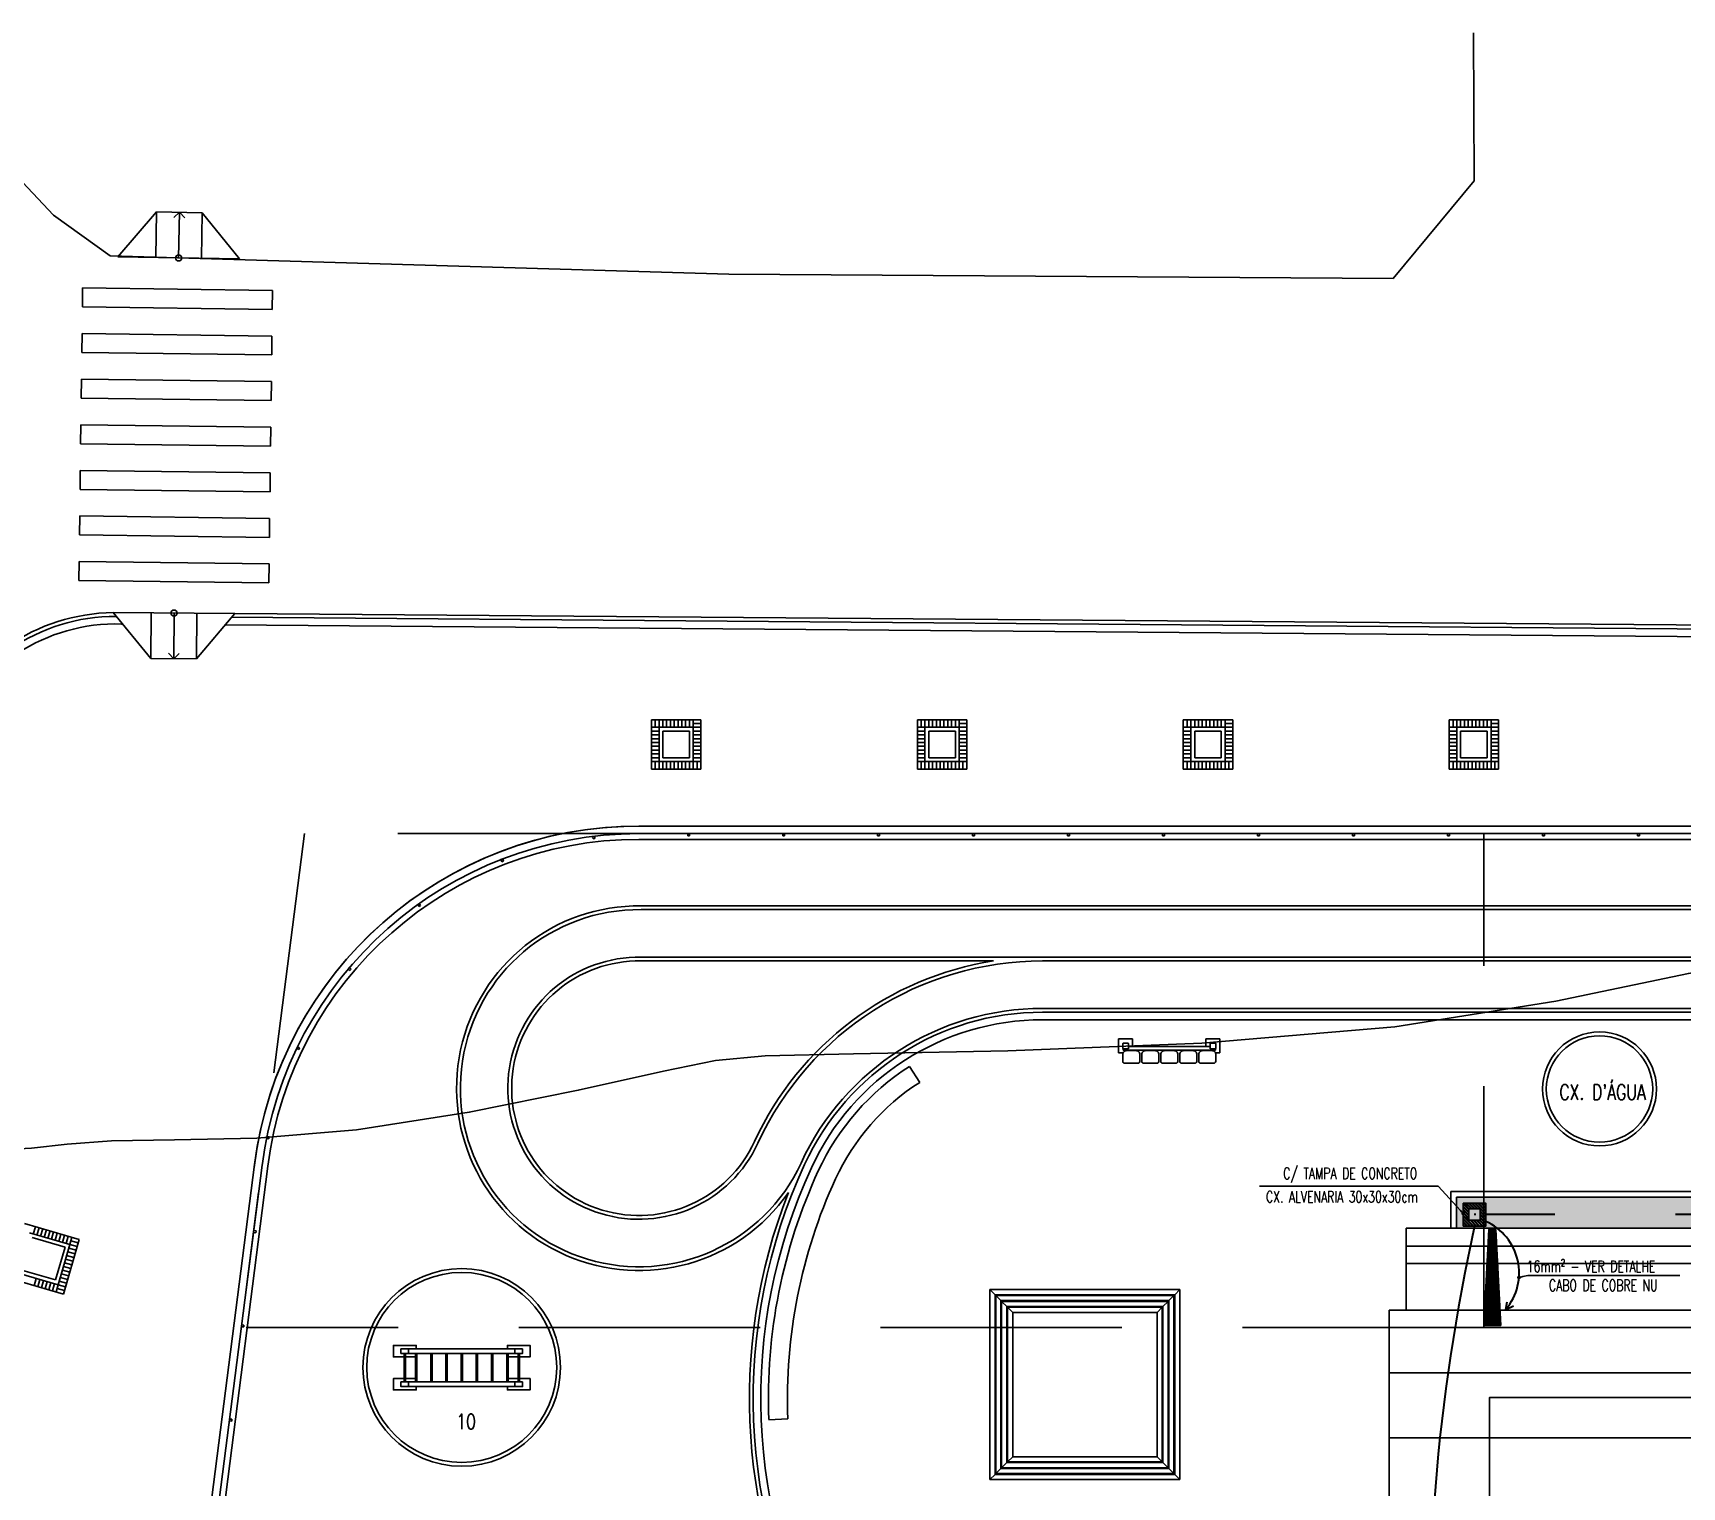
# Model space of a CAD drawing. Header units: inches. Extents: x 462047 to 462370, y 9198028 to 9198209.
# Drawn here: x 462130.98 to 462174.39, y 9198156.36 to 9198194.63 of the extents above; entities that cross this region are included whole.
import ezdxf
from ezdxf import colors
from ezdxf.entities.mleader import LeaderData, LeaderLine
from ezdxf.enums import TextEntityAlignment as Align
from ezdxf.math import Vec2, Vec3

# ---------------------------------------------------------------- set-up
doc = ezdxf.new("R2010")
doc.units = ezdxf.units.IN
doc.header["$MEASUREMENT"] = 0
for name, pattern in [('CONTINU', [0]), ('CONTINUO', [0]), ('HIDDEN', [9.525, 6.35, -3.175])]:
    doc.linetypes.add(name, pattern=pattern)
for name, color, linetype in [('I-ARQ', 8, 'Continuous'), ('I-CURVANIVEL', 55, 'CONTINU'), ('I-NORMO_ARQ', 8, 'Continuous')]:
    doc.layers.add(name, color=color, linetype=linetype)
for name, color, linetype, lineweight in [('I-CAIXAS', 3, 'Continuous', 30), ('I-ELET_PISO', 5, 'HIDDEN', 35), ('I-LIN_CHAMADA', 9, 'Continuous', 9), ('I-PONTO_ELE', 4, 'Continuous', 30), ('I-TEXTOS', 2, 'Continuous', 25)]:
    doc.layers.add(name, color=color, linetype=linetype, lineweight=lineweight)
doc.styles.add('ROMANS', font='romans.shx', dxfattribs={"width": 0.75, "height": 0.1})
doc.linetypes.add('ATERRAMENTO', pattern='A,0.6,-0.25,["+",Standard,S=0.3,R=0,X=-0.11,Y=-0.15],-0.25', length=1.1)

# ---------------------------------------------------------------- blocks, each defined once
blk = doc.blocks.new('30X30')
at = {"layer": 'I-CAIXAS', "lineweight": 0}
h = blk.add_hatch(dxfattribs=at)
h.set_pattern_fill('STEEL', color=9, scale=0.018, style=0)
h.set_pattern_definition([(45, (-539.57447, 88.759806), (-0.0404111525, 0.0404111525), []), (45, (-539.57447, 88.78838), (-0.0404111525, 0.0404111525), [])])
h.paths.add_polyline_path([(0.3, 0.3), (-0.3, 0.3), (-0.3, -0.3), (0.3, -0.3)])
h.paths.add_polyline_path([(0.15, -0.15), (-0.15, -0.15), (-0.15, 0.15), (0.15, 0.15)], flags=16)
at = {"layer": 'I-CAIXAS'}
for points in [[(-0.3, 0.3), (0.3, 0.3), (0.3, -0.3), (-0.3, -0.3)], [(-0.15, 0.15), (0.15, 0.15), (0.15, -0.15), (-0.15, -0.15)]]:
    blk.add_lwpolyline(points, close=True, dxfattribs=at)
blk = doc.blocks.new('_Dot')
at = {"color": 0, "linetype": 'ByBlock', "lineweight": -2}
blk.add_line((-0.5, 0), (-1, 0), dxfattribs=at)
at = {"color": 0, "linetype": 'ByBlock', "const_width": 0.5}
blk.add_lwpolyline([(-0.25, 0, 1), (0.25, 0, 1)], format="xyb", close=True, dxfattribs=at)
blk = doc.blocks.new('BL COBERTA')
at = {"layer": 'I-ARQ'}
h = blk.add_hatch(dxfattribs=at)
h.set_pattern_fill('AR-SAND', color=256, scale=0.01, angle=180, style=0)
h.set_pattern_definition([(52.5, (464321.93618, 9294951.0887), (0.48941324, -0.01600031), [0, -0.38608, 0, -0.4318, 0, -0.41275]), (82.5, (464321.9362, 9294951.0887), (0.7168251, 0.4495233), [0, -0.20828, 0, -0.34798, 0, -0.13335]), (122.5, (464321.93618, 9294950.7763), (0.00143718, 0.79099237), [0, -0.127, 0, -0.4572, 0, -0.5969]), (132.5, (464321.9362, 9294950.7763), (0.22292932, 0.76355645), [0, -0.0635, 0, -0.29972, 0, -0.3429])])
h.paths.add_polyline_path([(464537.75, 9295952.493), (464537.75, 9295908.61), (464536.932, 9295908.61), (464536.932, 9295952.493)])
h.paths.add_polyline_path([(464536.932, 9295904.493), (464537.75, 9295904.493), (464537.75, 9295903.46), (464537.75, 9295897.035), (464537.75, 9295890.61), (464536.932, 9295890.61)])
h = blk.add_hatch(dxfattribs=at)
h.set_pattern_fill('ANSI31', color=256, scale=0.2, style=0)
h.set_pattern_definition([(45, (110.476522, -303.203887), (-0.017677669529664, 0.017677669529664), [])])
h.paths.add_polyline_path([(464539.9, 9295891.755), (464538.672, 9295891.69), (464538.672, 9295891.413), (464539.9, 9295891.349)])
h.paths.add_polyline_path([(464540.312, 9295891.777), (464539.9, 9295891.755), (464539.9, 9295891.349), (464540.312, 9295891.327)])
h.paths.add_polyline_path([(464538.672, 9295891.69), (464538.217, 9295891.666), (464538.217, 9295891.437), (464538.672, 9295891.413)])
h.paths.add_polyline_path([(464538.217, 9295891.666), (464537.782, 9295891.643), (464537.782, 9295891.46), (464538.217, 9295891.437)])
for p, q in [((464539.9, 9295888.837), (464539.9, 9295954.287)), ((464540.361, 9295888.837), (464540.361, 9295954.287)), ((464541.557, 9295888.837), (464541.557, 9295954.287)), ((464543.265, 9295888.837), (464543.265, 9295954.287)), ((464537.75, 9295889.287), (464537.75, 9295953.837)), ((464538.217, 9295889.287), (464538.217, 9295953.837)), ((464538.672, 9295889.287), (464538.672, 9295953.837)), ((464536.782, 9295890.46), (464536.782, 9295904.643)), ((464536.932, 9295890.61), (464536.932, 9295904.493)), ((464537.75, 9295890.46), (464536.782, 9295890.46)), ((464537.75, 9295890.61), (464536.932, 9295890.61)), ((464539.9, 9295889.287), (464537.75, 9295889.287)), ((464563.7, 9295888.837), (464539.9, 9295888.837))]:
    blk.add_line(p, q, dxfattribs=at)
for points in [[(464561.357, 9295891.477), (464561.357, 9295903.627), (464542.207, 9295903.627), (464542.207, 9295891.477)], [(464540.312, 9295891.777), (464537.782, 9295891.643), (464537.782, 9295891.46), (464540.312, 9295891.327)]]:
    blk.add_lwpolyline(points, close=True, dxfattribs=at)
blk = doc.blocks.new('MARACANAÚ')
at = {"layer": 'I-ARQ'}
for p, q in [((543199.62, 9574191.198), (543199.62, 9574064.19)), ((543199.62, 9574191.198), (543199.62, 9574064.19)), ((543199.62, 9574064.19), (543199.62, 9574191.198)), ((543199.42, 9574190.992), (543199.42, 9574064.273)), ((543199.42, 9574064.19), (543199.42, 9574190.992)), ((543199.77, 9574191.053), (543199.77, 9574064.19)), ((543199.77, 9574064.19), (543199.77, 9574191.053)), ((543202.97, 9574163.035), (543202.97, 9574074.815)), ((543204.22, 9574163.035), (543204.22, 9574074.815)), ((543204.22, 9574163.035), (543204.22, 9574074.815)), ((543204.32, 9574163.035), (543204.32, 9574074.815)), ((543204.52, 9574163.035), (543204.52, 9574074.815)), ((543201.52, 9574162.929), (543201.52, 9574064.251)), ((543201.62, 9574162.929), (543201.62, 9574064.251)), ((543202.87, 9574162.96), (543202.87, 9574064.251)), ((543193.827, 9574053.553), (543194.429, 9574129.676)), ((543193.926, 9574053.469), (543194.529, 9574129.664)), ((543194.125, 9574053.301), (543194.728, 9574129.64)), ((543199.62, 9574090.474), (543199.62, 9574090.524)), ((543199.62, 9574090.524), (543199.68, 9574090.524)), ((543199.68, 9574090.524), (543199.68, 9574090.474)), ((543199.68, 9574090.474), (543199.62, 9574090.474)), ((543199.62, 9574087.974), (543199.62, 9574088.024)), ((543199.62, 9574088.024), (543199.68, 9574088.024)), ((543199.68, 9574087.974), (543199.62, 9574087.974)), ((543199.68, 9574088.024), (543199.68, 9574087.974)), ((543196.62, 9574085.52), (543196.62, 9574086.82)), ((543196.62, 9574086.82), (543197.92, 9574086.82)), ((543196.82, 9574086.62), (543196.62, 9574086.62)), ((543196.82, 9574086.62), (543196.62, 9574086.62)), ((543196.72, 9574086.62), (543196.72, 9574086.82)), ((543196.82, 9574086.62), (543196.82, 9574086.82)), ((543196.82, 9574086.62), (543196.82, 9574086.82)), ((543196.82, 9574085.72), (543196.82, 9574086.62)), ((543196.82, 9574086.62), (543197.72, 9574086.62)), ((543196.92, 9574086.62), (543196.92, 9574086.82)), ((543197.02, 9574086.62), (543197.02, 9574086.82)), ((543197.12, 9574086.62), (543197.12, 9574086.82)), ((543197.22, 9574086.62), (543197.22, 9574086.82)), ((543197.32, 9574086.62), (543197.32, 9574086.82)), ((543197.42, 9574086.62), (543197.42, 9574086.82)), ((543197.52, 9574086.62), (543197.52, 9574086.82)), ((543197.62, 9574086.62), (543197.62, 9574086.82)), ((543197.72, 9574086.62), (543197.72, 9574086.82)), ((543197.72, 9574086.62), (543197.72, 9574086.82)), ((543197.72, 9574086.72), (543197.92, 9574086.72)), ((543197.72, 9574086.62), (543197.92, 9574086.62)), ((543197.72, 9574086.62), (543197.92, 9574086.62)), ((543197.72, 9574086.62), (543197.72, 9574085.72)), ((543197.92, 9574086.82), (543197.92, 9574085.52)), ((543196.82, 9574086.52), (543196.62, 9574086.52)), ((543196.82, 9574086.42), (543196.62, 9574086.42)), ((543196.82, 9574086.32), (543196.62, 9574086.32)), ((543196.82, 9574086.22), (543196.62, 9574086.22)), ((543196.92, 9574085.82), (543196.92, 9574086.52)), ((543196.92, 9574086.52), (543197.62, 9574086.52)), ((543197.62, 9574086.52), (543197.62, 9574085.82)), ((543197.72, 9574086.52), (543197.92, 9574086.52)), ((543197.72, 9574086.42), (543197.92, 9574086.42)), ((543197.72, 9574086.32), (543197.92, 9574086.32)), ((543197.72, 9574086.22), (543197.92, 9574086.22)), ((543196.82, 9574086.12), (543196.62, 9574086.12)), ((543196.82, 9574086.02), (543196.62, 9574086.02)), ((543196.82, 9574085.92), (543196.62, 9574085.92)), ((543196.82, 9574085.82), (543196.62, 9574085.82)), ((543196.82, 9574085.72), (543196.62, 9574085.72)), ((543196.82, 9574085.72), (543196.62, 9574085.72)), ((543196.82, 9574085.72), (543196.82, 9574085.52)), ((543196.82, 9574085.72), (543196.82, 9574085.52)), ((543197.72, 9574085.72), (543196.82, 9574085.72)), ((543197.62, 9574085.82), (543196.92, 9574085.82)), ((543196.92, 9574085.72), (543196.92, 9574085.52)), ((543197.02, 9574085.72), (543197.02, 9574085.52)), ((543197.12, 9574085.72), (543197.12, 9574085.52)), ((543197.22, 9574085.72), (543197.22, 9574085.52)), ((543197.32, 9574085.72), (543197.32, 9574085.52)), ((543197.42, 9574085.72), (543197.42, 9574085.52)), ((543197.52, 9574085.72), (543197.52, 9574085.52)), ((543197.62, 9574085.72), (543197.62, 9574085.52)), ((543197.72, 9574086.12), (543197.92, 9574086.12)), ((543197.72, 9574086.02), (543197.92, 9574086.02)), ((543197.72, 9574085.92), (543197.92, 9574085.92)), ((543197.72, 9574085.82), (543197.92, 9574085.82)), ((543197.72, 9574085.72), (543197.92, 9574085.72)), ((543197.72, 9574085.72), (543197.92, 9574085.72)), ((543197.72, 9574085.72), (543197.72, 9574085.52)), ((543197.72, 9574085.72), (543197.72, 9574085.52)), ((543196.82, 9574085.62), (543196.62, 9574085.62)), ((543197.92, 9574085.52), (543196.62, 9574085.52)), ((543197.72, 9574085.62), (543197.92, 9574085.62)), ((543199.62, 9574085.474), (543199.62, 9574085.524)), ((543199.62, 9574085.524), (543199.68, 9574085.524)), ((543199.68, 9574085.474), (543199.62, 9574085.474)), ((543199.68, 9574085.524), (543199.68, 9574085.474)), ((543199.62, 9574082.974), (543199.62, 9574083.024)), ((543199.62, 9574083.024), (543199.68, 9574083.024)), ((543199.68, 9574082.974), (543199.62, 9574082.974)), ((543199.68, 9574083.024), (543199.68, 9574082.974)), ((543199.62, 9574080.474), (543199.62, 9574080.524)), ((543199.62, 9574080.524), (543199.68, 9574080.524)), ((543199.68, 9574080.524), (543199.68, 9574080.474)), ((543199.68, 9574080.474), (543199.62, 9574080.474)), ((543196.62, 9574078.52), (543196.62, 9574079.82)), ((543196.62, 9574079.82), (543197.92, 9574079.82)), ((543196.72, 9574079.62), (543196.72, 9574079.82)), ((543196.82, 9574079.62), (543196.82, 9574079.82)), ((543196.82, 9574079.62), (543196.82, 9574079.82)), ((543196.92, 9574079.62), (543196.92, 9574079.82)), ((543197.02, 9574079.62), (543197.02, 9574079.82)), ((543197.12, 9574079.62), (543197.12, 9574079.82)), ((543197.22, 9574079.62), (543197.22, 9574079.82)), ((543197.32, 9574079.62), (543197.32, 9574079.82)), ((543197.42, 9574079.62), (543197.42, 9574079.82)), ((543197.52, 9574079.62), (543197.52, 9574079.82)), ((543197.62, 9574079.62), (543197.62, 9574079.82)), ((543197.72, 9574079.62), (543197.72, 9574079.82)), ((543197.72, 9574079.62), (543197.72, 9574079.82)), ((543197.72, 9574079.72), (543197.92, 9574079.72)), ((543197.92, 9574079.82), (543197.92, 9574078.52)), ((543196.82, 9574079.62), (543196.62, 9574079.62)), ((543196.82, 9574079.62), (543196.62, 9574079.62)), ((543196.82, 9574079.52), (543196.62, 9574079.52)), ((543196.82, 9574079.42), (543196.62, 9574079.42)), ((543196.82, 9574079.32), (543196.62, 9574079.32)), ((543196.82, 9574079.22), (543196.62, 9574079.22)), ((543196.82, 9574078.72), (543196.82, 9574079.62)), ((543196.82, 9574079.62), (543197.72, 9574079.62)), ((543196.92, 9574078.82), (543196.92, 9574079.52)), ((543196.92, 9574079.52), (543197.62, 9574079.52)), ((543197.62, 9574079.52), (543197.62, 9574078.82)), ((543197.72, 9574079.62), (543197.92, 9574079.62)), ((543197.72, 9574079.62), (543197.92, 9574079.62)), ((543197.72, 9574079.62), (543197.72, 9574078.72)), ((543197.72, 9574079.52), (543197.92, 9574079.52)), ((543197.72, 9574079.42), (543197.92, 9574079.42)), ((543197.72, 9574079.32), (543197.92, 9574079.32)), ((543197.72, 9574079.22), (543197.92, 9574079.22)), ((543205.02, 9574079.115), (543205.02, 9574079.485)), ((543205.02, 9574079.485), (543205.391, 9574079.485)), ((543205.131, 9574079.365), (543205.141, 9574079.375)), ((543205.131, 9574079.235), (543205.131, 9574079.365)), ((543205.141, 9574079.225), (543205.131, 9574079.235)), ((543205.141, 9574079.375), (543205.271, 9574079.375)), ((543205.221, 9574079.225), (543205.141, 9574079.225)), ((543205.281, 9574079.225), (543205.221, 9574079.225)), ((543205.221, 9574079.225), (543205.221, 9574077.075)), ((543205.271, 9574079.225), (543205.221, 9574079.225)), ((543205.271, 9574079.375), (543205.281, 9574079.365)), ((543205.281, 9574079.235), (543205.271, 9574079.225)), ((543205.321, 9574079.365), (543205.281, 9574079.365)), ((543205.281, 9574079.365), (543205.281, 9574079.225)), ((543205.281, 9574079.365), (543205.281, 9574079.235)), ((543205.321, 9574076.935), (543205.321, 9574079.365)), ((543205.331, 9574079.025), (543205.331, 9574079.275)), ((543205.391, 9574079.485), (543205.391, 9574079.367)), ((543205.431, 9574079.375), (543205.611, 9574079.375)), ((543205.661, 9574079.325), (543205.661, 9574078.975)), ((543196.82, 9574079.12), (543196.62, 9574079.12)), ((543196.82, 9574079.02), (543196.62, 9574079.02)), ((543196.82, 9574078.92), (543196.62, 9574078.92)), ((543196.82, 9574078.82), (543196.62, 9574078.82)), ((543197.62, 9574078.82), (543196.92, 9574078.82)), ((543197.72, 9574079.12), (543197.92, 9574079.12)), ((543197.72, 9574079.02), (543197.92, 9574079.02)), ((543197.72, 9574078.92), (543197.92, 9574078.92)), ((543197.72, 9574078.82), (543197.92, 9574078.82)), ((543205.221, 9574079.115), (543205.02, 9574079.115)), ((543205.331, 9574079.2), (543205.321, 9574079.2)), ((543205.331, 9574079.1), (543205.321, 9574079.1)), ((543205.331, 9574078.525), (543205.331, 9574078.775)), ((543205.611, 9574078.925), (543205.43, 9574078.927)), ((543205.431, 9574078.875), (543205.611, 9574078.875)), ((543205.661, 9574078.825), (543205.661, 9574078.475)), ((543196.82, 9574078.72), (543196.62, 9574078.72)), ((543196.82, 9574078.72), (543196.62, 9574078.72)), ((543196.82, 9574078.62), (543196.62, 9574078.62)), ((543197.92, 9574078.52), (543196.62, 9574078.52)), ((543196.82, 9574078.72), (543196.82, 9574078.52)), ((543196.82, 9574078.72), (543196.82, 9574078.52)), ((543197.72, 9574078.72), (543196.82, 9574078.72)), ((543196.92, 9574078.72), (543196.92, 9574078.52)), ((543197.02, 9574078.72), (543197.02, 9574078.52)), ((543197.12, 9574078.72), (543197.12, 9574078.52)), ((543197.22, 9574078.72), (543197.22, 9574078.52)), ((543197.32, 9574078.72), (543197.32, 9574078.52)), ((543197.42, 9574078.72), (543197.42, 9574078.52)), ((543197.52, 9574078.72), (543197.52, 9574078.52)), ((543197.62, 9574078.72), (543197.62, 9574078.52)), ((543197.72, 9574078.72), (543197.92, 9574078.72)), ((543197.72, 9574078.72), (543197.92, 9574078.72)), ((543197.72, 9574078.72), (543197.72, 9574078.52)), ((543197.72, 9574078.72), (543197.72, 9574078.52)), ((543197.72, 9574078.62), (543197.92, 9574078.62)), ((543205.331, 9574078.7), (543205.321, 9574078.7)), ((543205.331, 9574078.6), (543205.321, 9574078.6)), ((543205.611, 9574078.425), (543205.43, 9574078.427)), ((543205.431, 9574078.375), (543205.611, 9574078.375)), ((543199.62, 9574077.974), (543199.62, 9574078.024)), ((543199.62, 9574078.024), (543199.68, 9574078.024)), ((543199.68, 9574077.974), (543199.62, 9574077.974)), ((543199.68, 9574078.024), (543199.68, 9574077.974)), ((543205.331, 9574078.2), (543205.321, 9574078.2)), ((543205.331, 9574078.1), (543205.321, 9574078.1)), ((543205.331, 9574078.025), (543205.331, 9574078.275)), ((543205.611, 9574077.925), (543205.43, 9574077.927)), ((543205.661, 9574078.325), (543205.661, 9574077.975)), ((543205.331, 9574077.7), (543205.321, 9574077.7)), ((543205.331, 9574077.6), (543205.321, 9574077.6)), ((543205.331, 9574077.525), (543205.331, 9574077.775)), ((543205.431, 9574077.875), (543205.611, 9574077.875)), ((543205.661, 9574077.825), (543205.661, 9574077.475)), ((543205.02, 9574076.815), (543205.02, 9574077.185)), ((543205.02, 9574077.185), (543205.221, 9574077.185)), ((543205.131, 9574077.065), (543205.141, 9574077.075)), ((543205.131, 9574076.935), (543205.131, 9574077.065)), ((543205.141, 9574077.075), (543205.221, 9574077.075)), ((543205.221, 9574077.075), (543205.281, 9574077.075)), ((543205.221, 9574077.075), (543205.271, 9574077.075)), ((543205.271, 9574077.075), (543205.281, 9574077.065)), ((543205.281, 9574077.075), (543205.281, 9574076.935)), ((543205.281, 9574077.065), (543205.281, 9574076.935)), ((543205.331, 9574077.2), (543205.321, 9574077.2)), ((543205.331, 9574077.1), (543205.321, 9574077.1)), ((543205.331, 9574077.025), (543205.331, 9574077.275)), ((543205.611, 9574077.425), (543205.43, 9574077.427)), ((543205.431, 9574077.375), (543205.611, 9574077.375)), ((543205.661, 9574077.325), (543205.661, 9574076.975)), ((543205.391, 9574076.815), (543205.02, 9574076.815)), ((543205.141, 9574076.925), (543205.131, 9574076.935)), ((543205.271, 9574076.925), (543205.141, 9574076.925)), ((543205.281, 9574076.935), (543205.271, 9574076.925)), ((543205.281, 9574076.935), (543205.321, 9574076.935)), ((543205.391, 9574076.934), (543205.391, 9574076.815)), ((543205.611, 9574076.925), (543205.43, 9574076.927)), ((543199.62, 9574075.474), (543199.62, 9574075.524)), ((543199.62, 9574075.524), (543199.68, 9574075.524)), ((543199.68, 9574075.474), (543199.62, 9574075.474)), ((543199.68, 9574075.524), (543199.68, 9574075.474)), ((543202.97, 9574073.526), (543202.97, 9574064.251)), ((543196.62, 9574071.52), (543196.62, 9574072.82)), ((543196.62, 9574072.82), (543197.92, 9574072.82)), ((543196.72, 9574072.62), (543196.72, 9574072.82)), ((543196.82, 9574072.62), (543196.82, 9574072.82)), ((543196.82, 9574072.62), (543196.82, 9574072.82)), ((543196.92, 9574072.62), (543196.92, 9574072.82)), ((543197.02, 9574072.62), (543197.02, 9574072.82)), ((543197.12, 9574072.62), (543197.12, 9574072.82)), ((543197.22, 9574072.62), (543197.22, 9574072.82)), ((543197.32, 9574072.62), (543197.32, 9574072.82)), ((543197.42, 9574072.62), (543197.42, 9574072.82)), ((543197.52, 9574072.62), (543197.52, 9574072.82)), ((543197.62, 9574072.62), (543197.62, 9574072.82)), ((543197.72, 9574072.62), (543197.72, 9574072.82)), ((543197.72, 9574072.62), (543197.72, 9574072.82)), ((543197.72, 9574072.72), (543197.92, 9574072.72)), ((543197.92, 9574072.82), (543197.92, 9574071.52)), ((543199.62, 9574072.974), (543199.62, 9574073.024)), ((543199.62, 9574073.024), (543199.68, 9574073.024)), ((543199.68, 9574072.974), (543199.62, 9574072.974)), ((543199.68, 9574073.024), (543199.68, 9574072.974)), ((543196.82, 9574072.62), (543196.62, 9574072.62)), ((543196.82, 9574072.62), (543196.62, 9574072.62)), ((543196.82, 9574072.52), (543196.62, 9574072.52)), ((543196.82, 9574072.42), (543196.62, 9574072.42)), ((543196.82, 9574072.32), (543196.62, 9574072.32)), ((543196.82, 9574071.72), (543196.82, 9574072.62)), ((543196.82, 9574072.62), (543197.72, 9574072.62)), ((543196.92, 9574071.82), (543196.92, 9574072.52)), ((543196.92, 9574072.52), (543197.62, 9574072.52)), ((543197.62, 9574072.52), (543197.62, 9574071.82)), ((543197.72, 9574072.62), (543197.92, 9574072.62)), ((543197.72, 9574072.62), (543197.92, 9574072.62)), ((543197.72, 9574072.62), (543197.72, 9574071.72)), ((543197.72, 9574072.52), (543197.92, 9574072.52)), ((543197.72, 9574072.42), (543197.92, 9574072.42)), ((543197.72, 9574072.32), (543197.92, 9574072.32)), ((543196.82, 9574072.22), (543196.62, 9574072.22)), ((543196.82, 9574072.12), (543196.62, 9574072.12)), ((543196.82, 9574072.02), (543196.62, 9574072.02)), ((543196.82, 9574071.92), (543196.62, 9574071.92)), ((543197.72, 9574072.22), (543197.92, 9574072.22)), ((543197.72, 9574072.12), (543197.92, 9574072.12)), ((543197.72, 9574072.02), (543197.92, 9574072.02)), ((543197.72, 9574071.92), (543197.92, 9574071.92)), ((543196.82, 9574071.82), (543196.62, 9574071.82)), ((543196.82, 9574071.72), (543196.62, 9574071.72)), ((543196.82, 9574071.72), (543196.62, 9574071.72)), ((543196.82, 9574071.62), (543196.62, 9574071.62)), ((543197.92, 9574071.52), (543196.62, 9574071.52)), ((543196.82, 9574071.72), (543196.82, 9574071.52)), ((543196.82, 9574071.72), (543196.82, 9574071.52)), ((543197.72, 9574071.72), (543196.82, 9574071.72)), ((543197.62, 9574071.82), (543196.92, 9574071.82)), ((543196.92, 9574071.72), (543196.92, 9574071.52)), ((543197.02, 9574071.72), (543197.02, 9574071.52)), ((543197.12, 9574071.72), (543197.12, 9574071.52)), ((543197.22, 9574071.72), (543197.22, 9574071.52)), ((543197.32, 9574071.72), (543197.32, 9574071.52)), ((543197.42, 9574071.72), (543197.42, 9574071.52)), ((543197.52, 9574071.72), (543197.52, 9574071.52)), ((543197.62, 9574071.72), (543197.62, 9574071.52)), ((543197.72, 9574071.82), (543197.92, 9574071.82)), ((543197.72, 9574071.72), (543197.92, 9574071.72)), ((543197.72, 9574071.72), (543197.92, 9574071.72)), ((543197.72, 9574071.72), (543197.72, 9574071.52)), ((543197.72, 9574071.72), (543197.72, 9574071.52)), ((543197.72, 9574071.62), (543197.92, 9574071.62)), ((543206.167, 9574071.58), (543205.746, 9574071.31)), ((543199.62, 9574070.474), (543199.62, 9574070.524)), ((543199.62, 9574070.524), (543199.68, 9574070.524)), ((543199.68, 9574070.524), (543199.68, 9574070.474)), ((543199.68, 9574070.474), (543199.62, 9574070.474)), ((543199.62, 9574067.974), (543199.62, 9574068.024)), ((543199.62, 9574068.024), (543199.68, 9574068.024)), ((543199.68, 9574067.974), (543199.62, 9574067.974)), ((543199.68, 9574068.024), (543199.68, 9574067.974)), ((543215.025, 9574068.109), (543215.045, 9574067.609)), ((543196.62, 9574064.52), (543196.62, 9574065.82)), ((543196.62, 9574065.82), (543197.92, 9574065.82)), ((543196.72, 9574065.62), (543196.72, 9574065.82)), ((543196.82, 9574065.62), (543196.82, 9574065.82)), ((543196.82, 9574065.62), (543196.82, 9574065.82)), ((543196.92, 9574065.62), (543196.92, 9574065.82)), ((543197.02, 9574065.62), (543197.02, 9574065.82)), ((543197.12, 9574065.62), (543197.12, 9574065.82)), ((543197.22, 9574065.62), (543197.22, 9574065.82)), ((543197.32, 9574065.62), (543197.32, 9574065.82)), ((543197.42, 9574065.62), (543197.42, 9574065.82)), ((543197.52, 9574065.62), (543197.52, 9574065.82)), ((543197.62, 9574065.62), (543197.62, 9574065.82)), ((543197.72, 9574065.62), (543197.72, 9574065.82)), ((543197.72, 9574065.62), (543197.72, 9574065.82)), ((543197.92, 9574065.82), (543197.92, 9574064.52)), ((543196.82, 9574065.62), (543196.62, 9574065.62)), ((543196.82, 9574065.62), (543196.62, 9574065.62)), ((543196.82, 9574065.52), (543196.62, 9574065.52)), ((543196.82, 9574065.42), (543196.62, 9574065.42)), ((543196.82, 9574065.32), (543196.62, 9574065.32)), ((543196.82, 9574064.72), (543196.82, 9574065.62)), ((543196.82, 9574065.62), (543197.72, 9574065.62)), ((543196.92, 9574064.82), (543196.92, 9574065.52)), ((543196.92, 9574065.52), (543197.62, 9574065.52)), ((543197.62, 9574065.52), (543197.62, 9574064.82)), ((543197.72, 9574065.72), (543197.92, 9574065.72)), ((543197.72, 9574065.62), (543197.92, 9574065.62)), ((543197.72, 9574065.62), (543197.92, 9574065.62)), ((543197.72, 9574065.62), (543197.72, 9574064.72)), ((543197.72, 9574065.52), (543197.92, 9574065.52)), ((543197.72, 9574065.42), (543197.92, 9574065.42)), ((543197.72, 9574065.32), (543197.92, 9574065.32)), ((543199.62, 9574065.474), (543199.62, 9574065.524)), ((543199.62, 9574065.524), (543199.68, 9574065.524)), ((543199.68, 9574065.474), (543199.62, 9574065.474)), ((543199.68, 9574065.524), (543199.68, 9574065.474)), ((543196.82, 9574065.22), (543196.62, 9574065.22)), ((543196.82, 9574065.12), (543196.62, 9574065.12)), ((543196.82, 9574065.02), (543196.62, 9574065.02)), ((543196.82, 9574064.92), (543196.62, 9574064.92)), ((543197.72, 9574065.22), (543197.92, 9574065.22)), ((543197.72, 9574065.12), (543197.92, 9574065.12)), ((543197.72, 9574065.02), (543197.92, 9574065.02)), ((543197.72, 9574064.92), (543197.92, 9574064.92)), ((543196.82, 9574064.82), (543196.62, 9574064.82)), ((543196.82, 9574064.72), (543196.62, 9574064.72)), ((543196.82, 9574064.72), (543196.62, 9574064.72)), ((543196.82, 9574064.62), (543196.62, 9574064.62)), ((543197.92, 9574064.52), (543196.62, 9574064.52)), ((543196.82, 9574064.72), (543196.82, 9574064.52)), ((543196.82, 9574064.72), (543196.82, 9574064.52)), ((543197.72, 9574064.72), (543196.82, 9574064.72)), ((543197.62, 9574064.82), (543196.92, 9574064.82)), ((543196.92, 9574064.72), (543196.92, 9574064.52)), ((543197.02, 9574064.72), (543197.02, 9574064.52)), ((543197.12, 9574064.72), (543197.12, 9574064.52)), ((543197.22, 9574064.72), (543197.22, 9574064.52)), ((543197.32, 9574064.72), (543197.32, 9574064.52)), ((543197.42, 9574064.72), (543197.42, 9574064.52)), ((543197.52, 9574064.72), (543197.52, 9574064.52)), ((543197.62, 9574064.72), (543197.62, 9574064.52)), ((543197.72, 9574064.82), (543197.92, 9574064.82)), ((543197.72, 9574064.72), (543197.92, 9574064.72)), ((543197.72, 9574064.72), (543197.92, 9574064.72)), ((543197.72, 9574064.72), (543197.72, 9574064.52)), ((543197.72, 9574064.72), (543197.72, 9574064.52)), ((543197.72, 9574064.62), (543197.92, 9574064.62)), ((543199.688, 9574063.026), (543199.747, 9574063.033)), ((543199.694, 9574062.977), (543199.688, 9574063.026)), ((543199.753, 9574062.984), (543199.694, 9574062.977)), ((543199.747, 9574063.033), (543199.753, 9574062.984)), ((543200.284, 9574060.605), (543200.34, 9574060.627)), ((543200.302, 9574060.559), (543200.284, 9574060.605)), ((543200.358, 9574060.58), (543200.302, 9574060.559)), ((543200.34, 9574060.627), (543200.358, 9574060.58)), ((543201.461, 9574058.407), (543201.51, 9574058.442)), ((543201.49, 9574058.366), (543201.461, 9574058.407)), ((543201.539, 9574058.401), (543201.49, 9574058.366)), ((543201.51, 9574058.442), (543201.539, 9574058.401)), ((543203.146, 9574056.568), (543203.185, 9574056.614)), ((543203.184, 9574056.536), (543203.146, 9574056.568)), ((543203.223, 9574056.582), (543203.184, 9574056.536)), ((543203.185, 9574056.614), (543203.223, 9574056.582)), ((543205.233, 9574055.204), (543205.259, 9574055.258)), ((543205.278, 9574055.182), (543205.233, 9574055.204)), ((543205.259, 9574055.258), (543205.304, 9574055.236)), ((543205.304, 9574055.236), (543205.278, 9574055.182)), ((543185.321, 9574054.547), (543185.257, 9574049.547)), ((543185.821, 9574054.54), (543185.321, 9574054.547)), ((543185.757, 9574049.541), (543185.821, 9574054.54)), ((543186.521, 9574054.531), (543186.457, 9574049.532)), ((543187.021, 9574054.525), (543186.521, 9574054.531)), ((543186.957, 9574049.525), (543187.021, 9574054.525)), ((543187.721, 9574054.516), (543187.657, 9574049.516)), ((543188.221, 9574054.509), (543187.721, 9574054.516)), ((543188.157, 9574049.51), (543188.221, 9574054.509)), ((543188.921, 9574054.5), (543188.857, 9574049.501)), ((543189.421, 9574054.494), (543188.921, 9574054.5)), ((543189.357, 9574049.494), (543189.421, 9574054.494)), ((543190.121, 9574054.485), (543190.057, 9574049.485)), ((543190.621, 9574054.479), (543190.121, 9574054.485)), ((543190.557, 9574049.479), (543190.621, 9574054.479)), ((543191.321, 9574054.47), (543191.257, 9574049.47)), ((543191.821, 9574054.463), (543191.321, 9574054.47)), ((543191.757, 9574049.464), (543191.821, 9574054.463)), ((543192.521, 9574054.454), (543192.457, 9574049.455)), ((543193.021, 9574054.448), (543192.521, 9574054.454)), ((543192.957, 9574049.448), (543193.021, 9574054.448)), ((543207.592, 9574054.398), (543207.604, 9574054.457)), ((543207.641, 9574054.388), (543207.592, 9574054.398)), ((543207.604, 9574054.457), (543207.653, 9574054.447)), ((543207.653, 9574054.447), (543207.641, 9574054.388)), ((543242.503, 9574049.699), (543208.325, 9574054.073)), ((543242.33, 9574049.923), (543208.35, 9574054.271)), ((543242.349, 9574050.072), (543208.37, 9574054.42)), ((543210.068, 9574054.051), (543210.075, 9574054.111)), ((543210.117, 9574054.045), (543210.068, 9574054.051)), ((543210.075, 9574054.111), (543210.125, 9574054.104)), ((543210.125, 9574054.104), (543210.117, 9574054.045)), ((543212.547, 9574053.734), (543212.555, 9574053.793)), ((543212.597, 9574053.728), (543212.547, 9574053.734)), ((543212.555, 9574053.793), (543212.605, 9574053.787)), ((543212.605, 9574053.787), (543212.597, 9574053.728)), ((543193.827, 9574053.553), (543193.801, 9574050.353)), ((543215.027, 9574053.417), (543215.035, 9574053.476)), ((543215.077, 9574053.41), (543215.027, 9574053.417)), ((543215.035, 9574053.476), (543215.084, 9574053.47)), ((543215.084, 9574053.47), (543215.077, 9574053.41)), ((543185.257, 9574049.547), (543185.757, 9574049.541)), ((543186.457, 9574049.532), (543186.957, 9574049.525)), ((543187.657, 9574049.516), (543188.157, 9574049.51)), ((543188.857, 9574049.501), (543189.357, 9574049.494)), ((543190.057, 9574049.485), (543190.557, 9574049.479)), ((543191.257, 9574049.47), (543191.757, 9574049.464)), ((543192.457, 9574049.455), (543192.957, 9574049.448)), ((543209.883, 9574048.015), (543210.298, 9574049.456)), ((543209.883, 9574048.015), (543210.298, 9574049.456)), ((543210.435, 9574049.209), (543210.243, 9574049.264)), ((543210.298, 9574049.456), (543211.739, 9574049.041)), ((543210.298, 9574049.456), (543211.739, 9574049.041)), ((543210.339, 9574049.236), (543210.394, 9574049.429)), ((543210.435, 9574049.209), (543210.49, 9574049.401)), ((543210.531, 9574049.181), (543210.586, 9574049.373)), ((543210.627, 9574049.153), (543210.683, 9574049.346)), ((543210.723, 9574049.126), (543210.779, 9574049.318)), ((543210.819, 9574049.098), (543210.875, 9574049.29)), ((543210.915, 9574049.07), (543210.971, 9574049.262)), ((543210.13, 9574048.152), (543210.435, 9574049.209)), ((543210.324, 9574048.824), (543210.132, 9574048.88)), ((543210.352, 9574048.921), (543210.16, 9574048.976)), ((543210.38, 9574049.017), (543210.187, 9574049.072)), ((543210.407, 9574049.113), (543210.215, 9574049.168)), ((543210.254, 9574048.22), (543210.503, 9574049.085)), ((543210.435, 9574049.209), (543211.492, 9574048.904)), ((543210.503, 9574049.085), (543211.368, 9574048.836)), ((543211.011, 9574049.043), (543211.067, 9574049.235)), ((543211.108, 9574049.015), (543211.163, 9574049.207)), ((543211.368, 9574048.836), (543211.119, 9574047.971)), ((543211.492, 9574048.904), (543211.187, 9574047.847)), ((543211.204, 9574048.987), (543211.259, 9574049.179)), ((543211.3, 9574048.96), (543211.355, 9574049.152)), ((543211.739, 9574049.041), (543211.324, 9574047.6)), ((543211.739, 9574049.041), (543211.324, 9574047.6)), ((543211.396, 9574048.932), (543211.451, 9574049.124)), ((543211.492, 9574048.904), (543211.547, 9574049.096)), ((543211.492, 9574048.904), (543211.684, 9574048.849)), ((543211.588, 9574048.876), (543211.643, 9574049.069)), ((543210.186, 9574048.344), (543209.993, 9574048.399)), ((543210.213, 9574048.44), (543210.021, 9574048.495)), ((543210.241, 9574048.536), (543210.049, 9574048.592)), ((543210.269, 9574048.632), (543210.077, 9574048.688)), ((543210.296, 9574048.728), (543210.104, 9574048.784)), ((543210.296, 9574048.728), (543210.104, 9574048.784)), ((543211.353, 9574048.424), (543211.546, 9574048.368)), ((543211.353, 9574048.424), (543211.546, 9574048.368)), ((543211.381, 9574048.52), (543211.573, 9574048.464)), ((543211.409, 9574048.616), (543211.601, 9574048.56)), ((543211.437, 9574048.712), (543211.629, 9574048.657)), ((543211.464, 9574048.808), (543211.656, 9574048.753)), ((543210.158, 9574048.248), (543209.966, 9574048.303)), ((543211.326, 9574048.328), (543211.518, 9574048.272))]:
    blk.add_line(p, q, dxfattribs=at)
at = {"layer": 'I-ARQ', "linetype": 'CONTINUO'}
for p, q in [((543182.435, 9574086.178), (543178.545, 9574086.157)), ((543185.009, 9574084.044), (543182.435, 9574086.178)), ((543184.894, 9574066.559), (543185.009, 9574084.044)), ((543184.408, 9574050.269), (543184.894, 9574066.559)), ((543194.103, 9574050.567), (543194.103, 9574050.601)), ((543183.342, 9574048.777), (543184.408, 9574050.269)), ((543181.641, 9574047.183), (543183.342, 9574048.777))]:
    blk.add_line(p, q, dxfattribs=at)
at = {"layer": 'I-ARQ', "linetype": 'HIDDEN'}
for p, q in [((543212.62, 9574086.428), (543199.62, 9574086.428)), ((543212.62, 9574086.428), (543212.62, 9574053.853)), ((543199.62, 9574064.19), (543199.62, 9574055.388)), ((543199.62, 9574055.388), (543211.62, 9574053.853))]:
    blk.add_line(p, q, dxfattribs=at)
at = {"layer": 'I-ARQ', "ltscale": 10}
for p, q in [((543211.755, 9574078.293), (543211.62, 9574078.428)), ((543211.62, 9574073.428), (543211.62, 9574078.428)), ((543211.62, 9574078.428), (543211.755, 9574078.428)), ((543211.62, 9574078.293), (543211.62, 9574078.428)), ((543211.62, 9574078.428), (543216.62, 9574078.428)), ((543216.485, 9574078.293), (543216.62, 9574078.428)), ((543216.62, 9574078.428), (543216.62, 9574073.428)), ((543211.62, 9574078.138), (543211.62, 9574078.273)), ((543211.62, 9574077.983), (543211.62, 9574078.118)), ((543216.485, 9574078.293), (543211.755, 9574078.293)), ((543211.755, 9574078.293), (543211.755, 9574073.563)), ((543211.91, 9574078.138), (543211.775, 9574078.273)), ((543211.775, 9574078.273), (543216.465, 9574078.273)), ((543211.775, 9574073.583), (543211.775, 9574078.273)), ((543216.33, 9574078.138), (543211.91, 9574078.138)), ((543211.91, 9574078.003), (543211.91, 9574078.138)), ((543211.91, 9574078.138), (543216.33, 9574078.138)), ((543211.91, 9574078.138), (543211.91, 9574073.718)), ((543211.91, 9574073.718), (543211.91, 9574077.963)), ((543212.065, 9574077.983), (543211.93, 9574078.118)), ((543211.93, 9574073.738), (543211.93, 9574078.118)), ((543211.93, 9574078.118), (543216.31, 9574078.118)), ((543216.175, 9574077.983), (543212.065, 9574077.983)), ((543212.065, 9574077.983), (543212.065, 9574073.873)), ((543212.085, 9574077.963), (543212.22, 9574077.828)), ((543212.085, 9574073.893), (543212.085, 9574077.963)), ((543212.085, 9574077.963), (543212.085, 9574073.893)), ((543216.155, 9574077.963), (543212.085, 9574077.963)), ((543216.155, 9574077.963), (543216.02, 9574077.828)), ((543216.155, 9574073.893), (543216.155, 9574077.963)), ((543216.175, 9574077.983), (543216.31, 9574078.118)), ((543216.175, 9574073.873), (543216.175, 9574077.983)), ((543216.31, 9574078.118), (543216.31, 9574073.738)), ((543216.33, 9574078.138), (543216.465, 9574078.273)), ((543216.33, 9574073.718), (543216.33, 9574078.138)), ((543216.33, 9574078.138), (543216.33, 9574073.893)), ((543216.465, 9574078.273), (543216.465, 9574073.583)), ((543216.485, 9574073.563), (543216.485, 9574078.293)), ((543216.02, 9574077.828), (543212.22, 9574077.828)), ((543212.22, 9574077.828), (543212.22, 9574074.028)), ((543216.02, 9574074.028), (543216.02, 9574077.828)), ((543212.085, 9574073.893), (543212.22, 9574074.028)), ((543212.22, 9574074.028), (543216.02, 9574074.028)), ((543216.155, 9574073.893), (543216.02, 9574074.028)), ((543216.02, 9574074.028), (543216.02, 9574074.028)), ((543211.755, 9574073.563), (543211.62, 9574073.428)), ((543211.755, 9574073.563), (543216.485, 9574073.563)), ((543211.91, 9574073.718), (543211.775, 9574073.583)), ((543216.465, 9574073.583), (543211.775, 9574073.583)), ((543216.155, 9574073.718), (543211.91, 9574073.718)), ((543211.91, 9574073.718), (543216.33, 9574073.718)), ((543212.065, 9574073.873), (543211.93, 9574073.738)), ((543216.31, 9574073.738), (543211.93, 9574073.738)), ((543212.065, 9574073.873), (543216.175, 9574073.873)), ((543216.155, 9574073.893), (543212.085, 9574073.893)), ((543212.085, 9574073.893), (543216.155, 9574073.893)), ((543216.175, 9574073.873), (543216.31, 9574073.738)), ((543216.175, 9574073.873), (543216.175, 9574073.873)), ((543216.31, 9574073.738), (543216.31, 9574073.738)), ((543216.33, 9574073.718), (543216.465, 9574073.583)), ((543216.485, 9574073.563), (543216.62, 9574073.428)), ((543216.62, 9574073.563), (543216.62, 9574073.428)), ((543216.62, 9574073.428), (543211.62, 9574073.428)), ((543216.155, 9574073.428), (543216.02, 9574073.428)), ((543216.62, 9574073.428), (543216.485, 9574073.428))]:
    blk.add_line(p, q, dxfattribs=at)
at = {"layer": 'I-ARQ', "linetype": 'Continuous', "ltscale": 3}
for p, q in [((543183.276, 9574052.694), (543184.493, 9574053.673)), ((543184.493, 9574053.673), (543184.436, 9574050.473)), ((543193.827, 9574053.553), (543193.801, 9574050.353)), ((543195.019, 9574052.544), (543193.827, 9574053.553)), ((543183.254, 9574051.494), (543183.276, 9574052.694)), ((543183.276, 9574052.694), (543184.475, 9574052.673)), ((543195.019, 9574052.544), (543193.819, 9574052.553)), ((543195.009, 9574051.344), (543195.019, 9574052.544)), ((543183.265, 9574052.094), (543183.409, 9574052.233)), ((543183.265, 9574052.094), (543184.465, 9574052.073)), ((543183.265, 9574052.094), (543183.404, 9574051.95)), ((543195.014, 9574051.944), (543193.814, 9574051.953)), ((543195.014, 9574051.944), (543194.871, 9574051.803)), ((543195.014, 9574051.944), (543194.874, 9574052.086)), ((543183.254, 9574051.494), (543184.436, 9574050.473)), ((543184.454, 9574051.473), (543183.254, 9574051.494)), ((543195.009, 9574051.344), (543193.801, 9574050.353)), ((543193.809, 9574051.353), (543195.009, 9574051.344))]:
    blk.add_line(p, q, dxfattribs=at)
at = {"layer": 'I-ARQ'}
for points in [[(543205.321, 9574079.1), (543205.321, 9574079.2)], [(543205.321, 9574078.6), (543205.321, 9574078.7)], [(543205.321, 9574078.1), (543205.321, 9574078.2)], [(543205.321, 9574077.6), (543205.321, 9574077.7)], [(543205.321, 9574077.1), (543205.321, 9574077.2)], [(543213.182, 9574060.727), (543213.092, 9574060.727), (543213.092, 9574061.327), (543213.392, 9574061.327), (543213.392, 9574061.045)], [(543213.392, 9574061.01), (543213.392, 9574060.745)], [(543214.172, 9574060.727), (543214.262, 9574060.727), (543214.262, 9574061.327), (543213.962, 9574061.327), (543213.962, 9574061.045)], [(543213.962, 9574061.01), (543213.962, 9574060.745)], [(543213.182, 9574058.327), (543213.092, 9574058.327), (543213.092, 9574057.727), (543213.392, 9574057.727), (543213.392, 9574058.01)], [(543213.392, 9574058.045), (543213.392, 9574058.31)], [(543214.172, 9574058.327), (543214.262, 9574058.327), (543214.262, 9574057.727), (543213.962, 9574057.727), (543213.962, 9574058.01)], [(543213.962, 9574058.045), (543213.962, 9574058.31)]]:
    blk.add_lwpolyline(points, dxfattribs=at)
for points in [[(543213.182, 9574061.127), (543213.182, 9574060.927), (543213.302, 9574060.927), (543213.302, 9574061.127)], [(543213.182, 9574061.127), (543213.182, 9574057.927), (543213.302, 9574057.927), (543213.302, 9574061.127)], [(543213.302, 9574061.045), (543213.302, 9574061.01), (543214.052, 9574061.01), (543214.052, 9574061.045)], [(543214.052, 9574061.127), (543214.052, 9574060.927), (543214.172, 9574060.927), (543214.172, 9574061.127)], [(543214.052, 9574061.127), (543214.052, 9574057.927), (543214.172, 9574057.927), (543214.172, 9574061.127)], [(543213.302, 9574060.745), (543213.302, 9574060.71), (543214.052, 9574060.71), (543214.052, 9574060.745)], [(543213.302, 9574060.345), (543213.302, 9574060.31), (543214.052, 9574060.31), (543214.052, 9574060.345)], [(543213.302, 9574059.945), (543213.302, 9574059.91), (543214.052, 9574059.91), (543214.052, 9574059.945)], [(543213.302, 9574059.545), (543213.302, 9574059.51), (543214.052, 9574059.51), (543214.052, 9574059.545)], [(543213.302, 9574059.145), (543213.302, 9574059.11), (543214.052, 9574059.11), (543214.052, 9574059.145)], [(543213.302, 9574058.745), (543213.302, 9574058.71), (543214.052, 9574058.71), (543214.052, 9574058.745)], [(543213.182, 9574057.927), (543213.182, 9574058.127), (543213.302, 9574058.127), (543213.302, 9574057.927)], [(543213.302, 9574058.345), (543213.302, 9574058.31), (543214.052, 9574058.31), (543214.052, 9574058.345)], [(543213.302, 9574058.01), (543213.302, 9574058.045), (543214.052, 9574058.045), (543214.052, 9574058.01)], [(543214.052, 9574057.927), (543214.052, 9574058.127), (543214.172, 9574058.127), (543214.172, 9574057.927)]]:
    blk.add_lwpolyline(points, close=True, dxfattribs=at)
for centre, radius in [((543206.34, 9574089.475), 1.5), ((543206.34, 9574089.475), 1.4), ((543213.669, 9574059.525), 2.6), ((543213.669, 9574059.525), 2.5)]:
    blk.add_circle(centre, radius, dxfattribs=at)
at = {"layer": 'I-ARQ', "linetype": 'Continuous', "ltscale": 3}
for centre in [(543184.465, 9574052.073), (543193.814, 9574051.953)]:
    blk.add_circle(centre, 0.0798, dxfattribs=at)
at = {"layer": 'I-ARQ'}
for centre, radius, start, end in [((543205.431, 9574079.275), 0.1, 90.0001, 180.0001), ((543205.611, 9574079.325), 0.05, 0.0001, 90.0001), ((543205.428, 9574079.024), 0.0972, 179.731, 271.1149), ((543205.431, 9574078.775), 0.1, 90.0001, 180.0001), ((543205.611, 9574078.975), 0.05, 270.0001, 0.0001), ((543205.611, 9574078.825), 0.05, 0.0001, 90.0001), ((543205.428, 9574078.524), 0.0972, 179.731, 271.1149), ((543205.431, 9574078.275), 0.1, 90.0001, 180.0001), ((543205.611, 9574078.475), 0.05, 270.0001, 0.0001), ((543205.611, 9574078.325), 0.05, 0.0001, 90.0001), ((543205.428, 9574078.024), 0.0972, 179.731, 271.1149), ((543205.611, 9574077.975), 0.05, 270.0001, 0.0001), ((543205.431, 9574077.775), 0.1, 90.0001, 180.0001), ((543205.428, 9574077.524), 0.0972, 179.731, 271.1149), ((543205.611, 9574077.825), 0.05, 0.0001, 90.0001), ((543205.611, 9574077.475), 0.05, 270.0001, 0.0001), ((543205.431, 9574077.275), 0.1, 90.0001, 180.0001), ((543205.611, 9574077.325), 0.05, 0.0001, 90.0001), ((543205.428, 9574077.024), 0.0972, 179.731, 271.1149), ((543205.611, 9574076.975), 0.05, 270.0001, 0.0001), ((543211.22, 9574074.815), 8.25, 179.9981, 245.2409), ((543211.221, 9574074.815), 7.001, 180.0012, 245.2406), ((543211.221, 9574074.815), 7.001, 180.0012, 245.2406), ((543211.221, 9574074.815), 6.901, 180.0012, 245.2414), ((543211.221, 9574074.815), 6.701, 180.0012, 245.2414), ((543211.22, 9574074.815), 8.35, 188.8773, 245.2409), ((543211.221, 9574074.815), 6.001, 212.6213, 245.2414), ((543211.221, 9574074.815), 6.501, 212.6213, 245.2414), ((543214.483, 9574081.888), 14.49, 245.2414, 299.2623), ((543214.483, 9574081.888), 13.79, 245.2414, 272.2518), ((543214.483, 9574081.888), 14.69, 245.2414, 299.2623), ((543214.483, 9574081.888), 14.29, 245.2414, 272.2176), ((543214.483, 9574081.888), 14.79, 248.5285, 299.2623), ((543206.32, 9574064.19), 4.7, 179.2534, 65.2321), ((543214.98, 9574082.966), 15.977, 245.241, 245.2413), ((543206.32, 9574064.19), 4.8, 179.2534, 55.0545), ((543206.32, 9574064.19), 3.45, 178.9845, 65.2326), ((543206.32, 9574064.19), 3.35, 178.9845, 65.2326), ((543209.62, 9574064.19), 10.2, 179.5343, 263.174), ((543209.62, 9574064.19), 10.2, 180, 262.7083), ((543209.62, 9574064.19), 10, 180, 262.7083), ((543209.62, 9574064.19), 10, 180, 262.7083), ((543209.62, 9574064.19), 9.85, 180, 262.7083), ((543209.62, 9574064.19), 9.85, 180, 262.7083)]:
    blk.add_arc(centre, radius, start, end, dxfattribs=at)
at = {"layer": 'I-ARQ', "linetype": 'CONTINUO'}
for radius, start, end in [(4.7, 178.1407, 248.1583), (5, 180.7016, 248.1583), (4.9, 179.7602, 249.0352)]:
    blk.add_arc((543198.801, 9574050.414), radius, start, end, dxfattribs=at)
at = {"layer": 'I-ARQ'}
blk.add_blockref('BL COBERTA', (78672.258, 278195.101), dxfattribs=at)
at = {"layer": 'I-NORMO_ARQ', "style": 'ROMANS', "width": 0.75}
for s, p in [("CX. D'ÁGUA", (543206.424, 9574089.557)), ('10', (543215.094, 9574059.641))]:
    blk.add_text(s, height=0.4, rotation=90, dxfattribs=at).set_placement(p, align=Align.MIDDLE_CENTER)

msp = doc.modelspace()

# ---------------------------------------------------------------- linework, layer by layer
at = {"layer": 'I-CURVANIVEL', "linetype": 'CONTINUO', "elevation": 31, "flags": 128}
msp.add_lwpolyline([(462104.995, 9198147.665), (462106.17, 9198150.528), (462107.132, 9198152.654), (462108.343, 9198154.974), (462109.747, 9198157.203), (462111.236, 9198159.2), (462112.689, 9198160.862), (462114.024, 9198162.128), (462115.324, 9198163.117), (462116.709, 9198163.994), (462118.257, 9198164.87), (462119.881, 9198165.633), (462121.448, 9198166.117), (462122.869, 9198166.211), (462124.221, 9198166.028), (462125.62, 9198165.732), (462127.136, 9198165.469), (462128.636, 9198165.289), (462129.939, 9198165.22), (462130.943, 9198165.272), (462131.877, 9198165.382), (462133.048, 9198165.47), (462134.706, 9198165.49), (462136.868, 9198165.542), (462139.494, 9198165.759), (462142.462, 9198166.222), (462145.331, 9198166.798), (462147.577, 9198167.3), (462148.946, 9198167.586), (462150.251, 9198167.706), (462152.574, 9198167.758), (462156.639, 9198167.838), (462161.743, 9198168.042), (462166.828, 9198168.467), (462171.066, 9198169.147), (462174.553, 9198169.874), (462177.614, 9198170.381), (462180.522, 9198170.488), (462183.341, 9198170.374), (462186.084, 9198170.309), (462188.715, 9198170.489), (462191.012, 9198170.822), (462192.708, 9198171.144), (462193.626, 9198171.328), (462193.965, 9198171.396), (462194.013, 9198171.406), (462194.064, 9198171.424), (462194.419, 9198171.547), (462195.38, 9198171.881), (462197.115, 9198172.488), (462199.244, 9198173.251), (462201.251, 9198174.007), (462202.757, 9198174.629), (462203.935, 9198175.127), (462205.098, 9198175.543), (462206.481, 9198175.916), (462208.024, 9198176.265), (462209.593, 9198176.605), (462211.129, 9198176.913), (462212.885, 9198177.008), (462215.19, 9198176.671), (462218.208, 9198175.761), (462221.438, 9198174.454), (462224.211, 9198173.004), (462226.118, 9198171.644), (462227.789, 9198170.514), (462230.111, 9198169.734), (462233.642, 9198169.375), (462237.619, 9198169.32), (462240.95, 9198169.406), (462242.871, 9198169.598), (462243.931, 9198170.373), (462245.011, 9198172.335), (462246.741, 9198175.798), (462248.761, 9198179.907), (462250.461, 9198183.517), (462251.386, 9198185.756), (462251.699, 9198186.842), (462251.714, 9198187.266), (462251.695, 9198187.447), (462251.687, 9198187.513), (462251.686, 9198187.523)], dxfattribs=at)
at = {"layer": 'I-ELET_PISO'}
for p, q in [((462190.086, 9198163.544), (462169.226, 9198163.526)), ((462169.752, 9198161.031), (462169.782, 9198161.226)), ((462169.752, 9198161.031), (462169.948, 9198161.121))]:
    msp.add_line(p, q, dxfattribs=at)
at = {"layer": 'I-ELET_PISO', "linetype": 'ATERRAMENTO', "ltscale": 4}
for centre, radius, start, end in [((462168.604, 9198161.989), 1.495, 320.1472, 65.4357), ((462218.613, 9198152.239), 50.887, 167.5304, 183.1673)]:
    msp.add_arc(centre, radius, start, end, dxfattribs=at)
at = {"layer": 'I-PONTO_ELE'}
msp.add_solid([(462168.907, 9198163.562), (462168.964, 9198163.562), (462168.907, 9198163.504), (462168.964, 9198163.504)], dxfattribs=at)

# ---------------------------------------------------------------- block references
at = {"layer": 'I-ARQ', "rotation": 270}
msp.add_blockref('MARACANAÚ', (-9111917.26, 9741373.173), dxfattribs=at)
at = {"layer": 'I-CAIXAS', "rotation": 90}
msp.add_blockref('30X30', (462168.926, 9198163.526), dxfattribs=at)

# ---------------------------------------------------------------- texts
at = {"layer": 'I-TEXTOS', "color": 2, "style": 'ROMANS', "width": 0.7}
for s, p in [('C/ TAMPA DE CONCRETO', (462163.889, 9198164.461)), ('CX. ALVENARIA 30x30x30cm', (462163.435, 9198163.845)), ('16mm² - VER DETALHE', (462170.3, 9198162.013)), ('CABO DE COBRE NU', (462170.883, 9198161.515))]:
    msp.add_text(s, height=0.3, dxfattribs=at).set_placement(p)

# ---------------------------------------------------------------- leaders
at = {"layer": 'I-LIN_CHAMADA'}
ml = msp.add_multileader_mtext('Standard', dxfattribs=at)
ml.set_content('', color=256)
ml.set_leader_properties()
ml.set_arrow_properties(name='DOT')
ml.build(insert=Vec2(0, 0))
ml.multileader.update_dxf_attribs({"arrow_head_size": 0.1})
ctx = ml.context
ctx.base_point, ctx.arrow_head_size, ctx.plane_origin = Vec3(462159.261, 9198164.273), 0.1, Vec3(462168.626, 9198163.557)
ctx.text_align_type = 2
notes = []
notes.append((ctx, [(0, (1, 1, 0), (462167.972, 9198164.273), (-1, 0), 4.711, [(0, [(462168.626, 9198163.557)], 0, [])])]))
ctx.mtext.insert, ctx.mtext.alignment, ctx.mtext.flow_direction = Vec3(462161.261, 9198166.273), 3, 5
ml = msp.add_multileader_mtext('Standard', dxfattribs=at)
ml.set_content('', color=256)
ml.set_leader_properties()
ml.set_arrow_properties(name='DOT')
ml.build(insert=Vec2(0, 0))
ml.multileader.update_dxf_attribs({"arrow_head_size": 0.1})
ctx = ml.context
ctx.base_point, ctx.arrow_head_size, ctx.plane_origin = Vec3(462174.332, 9198161.924), 0.1, Vec3(462170.096, 9198162.096)
notes.append((ctx, [(0, (1, 1, 0), (462170.332, 9198161.924), (1, 0), 4, [(0, [(462170.095, 9198161.872)], 0, [])])]))
ctx.mtext.insert, ctx.mtext.flow_direction = Vec3(462176.332, 9198163.924), 5
for ctx, leaders in notes:
    for number, flags, end, landing, length, lines in leaders:
        leader = LeaderData()
        leader.index, (leader.has_last_leader_line, leader.has_dogleg_vector, leader.attachment_direction) = number, flags
        leader.last_leader_point, leader.dogleg_vector, leader.dogleg_length = Vec3(end), Vec3(landing), length
        for number, points, colour, breaks in lines:
            line = LeaderLine()
            line.index, line.vertices, line.color, line.breaks = number, Vec3.list(points), colors.encode_raw_color(colour), breaks
            leader.lines.append(line)
        ctx.leaders.append(leader)

doc.saveas('drawing.dxf')
